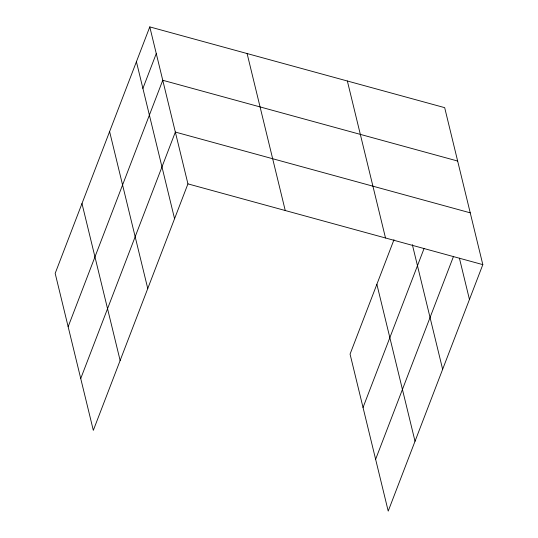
<?xml version="1.0" encoding="UTF-8"?>
<svg xmlns="http://www.w3.org/2000/svg" width="538" height="538" viewBox="0 0 538 538"><rect width="100%" height="100%" fill="white"/><g stroke="black" fill="none" stroke-linecap="round" stroke-linejoin="round"><path stroke-width="0.81" d="M149.786 26.9L55.179 273.365L93.323 430.346L187.937 183.875L149.786 26.9L444.677 107.654L482.821 264.635L388.214 511.1L350.063 354.125L393.984 239.706M142.9 88.42L156.269 53.585M68.144 326.741L162.758 80.27L457.643 161.03M80.734 378.544L175.348 132.072L470.232 212.833M363.036 407.495L424.092 248.442M375.625 459.297L453.547 256.296M187.937 183.875L482.821 264.635M459.418 258.193L469.452 299.471M412.357 244.676L442.639 369.31M347.36 81.009L385.511 237.984M376.876 284.286L415.02 441.261M247.103 53.551L285.248 210.526M136.417 61.735L174.561 218.717M109.604 131.575L147.755 288.55M81.984 203.532L120.135 360.507"/></g></svg>
